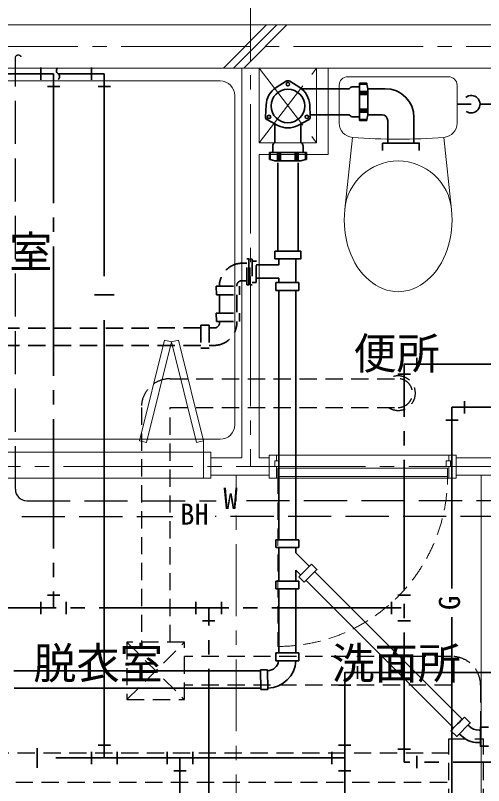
# Model space of a CAD drawing. Units: millimetres at full size, sheet at 1:50; details may follow other scales. Extents: x -9674 to 9699, y -6794 to 6791.
# Drawn here: x 140 to 1768, y 1234 to 3910 of the extents above; entities that cross this region are included whole.
import ezdxf
from ezdxf.enums import TextEntityAlignment as Align

# ---------------------------------------------------------------- set-up
doc = ezdxf.new("R2010")
doc.units = ezdxf.units.MM
doc.header["$LTSCALE"] = 50
for name, pattern in [('CHAIN1', [8, 5, -1, 1, -1]), ('CHAIN2', [12, 9, -1, 1, -1]), ('DASHED1', [1.8, 1.2, -0.6]), ('DASHED3', [4, 3, -1])]:
    doc.linetypes.add(name, pattern=pattern)
for name, color, linetype, lineweight in [('1-0_芯', 134, 'CHAIN2', 9), ('1-1_躯体', 134, 'Continuous', 9), ('1-2_間仕切', 134, 'Continuous', 9), ('1-3_建具', 134, 'Continuous', 9), ('1-5_設備', 134, 'Continuous', 9), ('1-7_その他', 134, 'DASHED1', 9), ('1-8_ハッチ', 134, 'Continuous', 9), ('1-D_記号', 134, 'CHAIN1', 9), ('2-0_芯', 3, 'Continuous', 35), ('2-2', 5, 'DASHED3', 25), ('2-3_建具', 4, 'Continuous', 35), ('2-9_金物', 1, 'CHAIN2', 35), ('2-A_文字', 6, 'Continuous', 35), ('2-C', 2, 'DASHED1', 25)]:
    doc.layers.add(name, color=color, linetype=linetype, lineweight=lineweight)
doc.layers.add('1-A_文字', color=134, linetype='Continuous')
doc.styles.add('ＭＳ ゴシック', font='')
doc.styles.get('ＭＳ ゴシック').set_extended_font_data('MS Gothic')

msp = doc.modelspace()

# ---------------------------------------------------------------- linework, layer by layer
at = {"layer": '1-0_芯'}
for p, q in [((957.5, 4802.35), (957.5, 2342.35)), ((-8492.5, 3802.35), (8517.5, 3802.35)), ((-892.5, 2342.35), (2286.5, 2342.35))]:
    msp.add_line(p, q, dxfattribs=at)
at = {"layer": '1-1_躯体'}
for p, q in [((-2842.5, 3877.35), (1857.5, 3877.35)), ((-2842.5, 3727.35), (1857.5, 3727.35))]:
    msp.add_line(p, q, dxfattribs=at)
at = {"layer": '1-2_間仕切'}
for p, q in [((927.5, 3727.35), (927.5, 2372.35)), ((987.5, 3727.35), (987.5, 3467.35)), ((1187.5, 3727.35), (1187.5, 3467.35)), ((1227.5, 3727.35), (1227.5, 3427.35)), ((987.5, 3467.35), (1187.5, 3467.35)), ((987.5, 3427.35), (1227.5, 3427.35)), ((987.5, 3427.35), (987.5, 2372.35)), ((819.5, 2372.35), (927.5, 2372.35)), ((987.5, 2372.35), (1022.5, 2372.35)), ((1672.5, 2372.35), (2060, 2372.35)), ((819.5, 2312.35), (1022.5, 2312.35)), ((1047.5, 2302.35), (1647.5, 2302.35)), ((1672.5, 2312.35), (2260, 2312.35))]:
    msp.add_line(p, q, dxfattribs=at)
at = {"layer": '1-3_建具'}
for p, q in [((571.37, 2432.35), (658.68, 2781.6)), ((571.37, 2432.35), (658.68, 2781.6)), ((571.37, 2432.35), (658.68, 2781.6)), ((571.37, 2432.35), (658.68, 2781.6)), ((682.93, 2775.54), (595.62, 2426.28)), ((682.93, 2775.54), (658.68, 2781.6)), ((682.93, 2775.54), (707.19, 2781.6)), ((682.93, 2775.54), (770.25, 2426.28)), ((794.5, 2432.35), (707.19, 2781.6)), ((794.5, 2432.35), (707.19, 2781.6)), ((794.5, 2432.35), (707.19, 2781.6)), ((794.5, 2432.35), (707.19, 2781.6)), ((595.62, 2426.28), (571.37, 2432.35)), ((770.25, 2426.28), (794.5, 2432.35)), ((74.5, 2392.35), (794.5, 2392.35)), ((794.5, 2392.35), (819.5, 2392.35)), ((794.5, 2302.35), (794.5, 2392.35)), ((819.5, 2392.35), (819.5, 2302.35)), ((1022.5, 2382.35), (1047.5, 2382.35)), ((1022.5, 2302.35), (1022.5, 2382.35)), ((1647.5, 2382.35), (1047.5, 2382.35)), ((1047.5, 2382.35), (1047.5, 2362.35)), ((1647.5, 2382.35), (1672.5, 2382.35)), ((1647.5, 2382.35), (1647.5, 2362.35)), ((1672.5, 2302.35), (1672.5, 2382.35)), ((1057.5, 2362.35), (1042.5, 2362.35)), ((1057.5, 2342.35), (1057.5, 2362.35)), ((1637.5, 2362.35), (1637.5, 2342.35)), ((1652.5, 2362.35), (1637.5, 2362.35)), ((1652.5, 2342.35), (1652.5, 2362.35)), ((1047.5, 2342.35), (1047.5, 2302.35)), ((1052.5, 2307.35), (1052.5, 2337.35)), ((1052.5, 2337.35), (1642.5, 2337.35)), ((1637.5, 2342.35), (1652.5, 2342.35)), ((1642.5, 2337.35), (1642.5, 2307.35)), ((1647.5, 2342.35), (1647.5, 2302.35)), ((74.5, 2302.35), (794.5, 2302.35)), ((794.5, 2302.35), (819.5, 2302.35)), ((1022.5, 2302.35), (1047.5, 2302.35)), ((1642.5, 2307.35), (1052.5, 2307.35)), ((1647.5, 2302.35), (1672.5, 2302.35))]:
    msp.add_line(p, q, dxfattribs=at)
at = {"layer": '1-3_建具', "linetype": 'DASHED1'}
msp.add_line((1052.5, 2307.35), (1052.5, 1717.35), dxfattribs=at)
at = {"layer": '1-3_建具'}
msp.add_lwpolyline([(1042.5, 2362.35), (1042.5, 2342.35), (1057.5, 2342.35)], dxfattribs=at)
at = {"layer": '1-3_建具', "linetype": 'DASHED1'}
msp.add_arc((1052.5, 2307.35), 590, 270, 0, dxfattribs=at)
at = {"layer": '1-5_設備'}
for p, q in [((1295.84, 3697.35), (1645.84, 3697.35)), ((852.5, 3682.35), (-787.5, 3682.35)), ((1265.84, 3667.35), (1265.84, 3536.1)), ((1675.84, 3667.35), (1675.84, 3536.1)), ((902.5, 2487.35), (902.5, 3632.35)), ((1311.84, 3486.26), (1285.19, 3235.2)), ((1629.83, 3486.26), (1656.49, 3235.2)), ((571.37, 2432.35), (658.68, 2781.6)), ((794.5, 2432.35), (707.19, 2781.6)), ((852.5, 2437.35), (-787.5, 2437.35)), ((794.5, 2392.35), (794.5, 2437.35)), ((1760, 2312.35), (1760, 1022.35))]:
    msp.add_line(p, q, dxfattribs=at)
for centre, radius, start, end in [((1295.84, 3667.35), 30, 90, 180), ((1645.84, 3667.35), 30, 0, 90), ((852.5, 3632.35), 50, 0, 90), ((1315.84, 3536.1), 50, 180, 265.41591), ((1625.84, 3536.1), 50, 274.58408, 0), ((1470.84, 5469.29), 1989.39, 265.41591, 274.58408), ((1470.84, 3218.07), 186.44, 5.269, 174.73099), ((852.5, 2487.35), 50, 270, 0)]:
    msp.add_arc(centre, radius, start, end, dxfattribs=at)
msp.add_ellipse((1470.84, 3200.16), major_axis=(0, -250), ratio=0.75, start_param=4.5717762, end_param=7.9945941, dxfattribs=at)
at = {"layer": '1-7_その他', "linetype": 'CHAIN1'}
for p, q in [((987.5, 3727.35), (1187.5, 3467.35)), ((987.5, 3467.35), (1187.5, 3727.35))]:
    msp.add_line(p, q, dxfattribs=at)
at = {"layer": '1-8_ハッチ'}
for p, q in [((863.57, 3727.35), (1013.57, 3877.35)), ((898.92, 3727.35), (1048.92, 3877.35)), ((934.28, 3727.35), (1084.28, 3877.35))]:
    msp.add_line(p, q, dxfattribs=at)
at = {"layer": '1-D_記号'}
msp.add_line((907.5, 1022.35), (907.5, 2312.35), dxfattribs=at)
at = {"layer": '2-0_芯'}
for p, q in [((1081.08, 3681.57), (1046.56, 3659.47)), ((1094.02, 3681.57), (1128.54, 3659.47)), ((1336.5, 3610.08), (1336.5, 3674.58)), ((1361.5, 3674.58), (1336.5, 3674.58)), ((1361.5, 3671.58), (1336.5, 3671.58)), ((1361.5, 3671.58), (1361.5, 3674.58)), ((1365.5, 3655.58), (1361.5, 3671.58)), ((1134.06, 3655.58), (1299.91, 3655.58)), ((1336.5, 3662.58), (1314.16, 3662.58)), ((1365.5, 3645.83), (1336.5, 3645.83)), ((1365.5, 3640.83), (1336.5, 3640.83)), ((1365.5, 3655.58), (1365.5, 3610.08)), ((1425.75, 3655.58), (1365.5, 3655.58)), ((1365.5, 3635.83), (1336.5, 3635.83)), ((1009.75, 3558.02), (1011.63, 3598.96)), ((1163.47, 3598.96), (1165.36, 3558.02)), ((1336.5, 3610.08), (1336.5, 3545.58)), ((1365.5, 3564.58), (1365.5, 3610.08)), ((1165.06, 3564.58), (1299.91, 3564.58)), ((1365.5, 3584.33), (1336.5, 3584.33)), ((1365.5, 3579.33), (1336.5, 3579.33)), ((1365.5, 3574.33), (1336.5, 3574.33)), ((1365.5, 3564.58), (1361.5, 3548.58)), ((1414.75, 3564.58), (1365.5, 3564.58)), ((1016.22, 3546.81), (1052.62, 3527.97)), ((1042.05, 3533.44), (1042.05, 3470.74)), ((1158.89, 3546.81), (1122.48, 3527.97)), ((1133.05, 3533.44), (1133.05, 3468.36)), ((1336.5, 3557.58), (1314.16, 3557.58)), ((1361.5, 3548.58), (1336.5, 3548.58)), ((1361.5, 3545.58), (1336.5, 3545.58)), ((1361.5, 3548.58), (1361.5, 3545.58)), ((1434.75, 3544.58), (1434.75, 3466.85)), ((1525.75, 3555.58), (1525.75, 3466.85)), ((1035.05, 3434.15), (1035.05, 3456.49)), ((1140.05, 3434.15), (1140.05, 3456.49)), ((1416.4, 3466.85), (1416.4, 3441.2)), ((1087.55, 3434.15), (1023.05, 3434.15)), ((1023.05, 3409.15), (1023.05, 3434.15)), ((1026.05, 3409.15), (1026.05, 3434.15)), ((1051.8, 3405.15), (1051.8, 3434.15)), ((1056.8, 3405.15), (1056.8, 3434.15)), ((1061.8, 3405.15), (1061.8, 3434.15)), ((1087.55, 3434.15), (1152.05, 3434.15)), ((1113.3, 3405.15), (1113.3, 3434.15)), ((1118.3, 3405.15), (1118.3, 3434.15)), ((1123.3, 3405.15), (1123.3, 3434.15)), ((1149.05, 3409.15), (1149.05, 3434.15)), ((1152.05, 3409.15), (1152.05, 3434.15)), ((1026.05, 3409.15), (1023.05, 3409.15)), ((1042.05, 3405.15), (1026.05, 3409.15)), ((1042.05, 3405.15), (1087.55, 3405.15)), ((1133.05, 3405.15), (1087.55, 3405.15)), ((1133.05, 3405.15), (1149.05, 3409.15)), ((1149.05, 3409.15), (1152.05, 3409.15)), ((1052.05, 3091.37), (1052.05, 3397.56)), ((1123.05, 3091.37), (1123.05, 3397.56)), ((1042.05, 3064.37), (1042.05, 3091.37)), ((1042.05, 3091.37), (1133.05, 3091.37)), ((1115.62, 2981.58), (1115.62, 3064.37)), ((977.72, 2997.43), (1055.62, 2997.43)), ((1045.62, 2954.58), (1045.62, 2981.58)), ((1045.62, 2981.58), (1125.62, 2981.58)), ((1055.62, 2981.58), (1055.62, 2997.43)), ((1125.62, 2954.58), (1125.62, 2981.58)), ((1045.62, 2954.58), (1125.62, 2954.58)), ((1055.62, 2087.62), (1055.62, 2954.58)), ((1115.62, 2087.62), (1115.62, 2954.58)), ((1045.62, 2060.62), (1045.62, 2087.62)), ((1045.62, 2087.62), (1125.62, 2087.62)), ((1125.62, 2060.62), (1125.62, 2087.62)), ((1045.62, 2060.62), (1125.62, 2060.62)), ((1055.62, 1944.34), (1055.62, 2060.62)), ((1115.62, 2042.35), (1115.62, 2060.62)), ((1161.9, 1996.07), (1115.62, 2042.35)), ((1115.62, 1944.34), (1115.62, 1981.9)), ((1131.67, 1965.84), (1115.62, 1981.9)), ((1125.09, 1959.26), (1169.46, 2003.63)), ((1144.19, 1940.17), (1125.09, 1959.26)), ((1693.67, 1464.3), (1180.99, 1976.98)), ((1045.62, 1917.34), (1045.62, 1944.34)), ((1045.62, 1944.34), (1125.62, 1944.34)), ((1125.62, 1917.34), (1125.62, 1944.34)), ((1663.42, 1434.11), (1150.77, 1946.75)), ((1045.62, 1917.34), (1125.62, 1917.34)), ((1055.62, 1694.52), (1055.62, 1917.34)), ((1115.62, 1694.52), (1115.62, 1917.34)), ((1045.62, 1667.52), (1045.62, 1694.52)), ((1045.62, 1694.52), (1125.62, 1694.52)), ((1125.62, 1667.52), (1125.62, 1694.52)), ((1045.62, 1667.52), (1125.62, 1667.52)), ((1016.85, 1636.42), (992.36, 1635.92)), ((992.36, 1635.92), (993.75, 1567.61)), ((1016.85, 1636.5), (1018.24, 1568.11)), ((992.43, 1632.6), (134.57, 1632.6)), ((993.66, 1572.1), (135.5, 1572.1)), ((1018.24, 1568.11), (993.75, 1567.61)), ((1717.14, 1440.83), (1713.82, 1444.15)), ((1752.49, 1426.19), (1757.02, 1426.19)), ((1690.65, 1406.88), (1683.6, 1413.93)), ((1747.22, 1383.45), (1757.02, 1383.45))]:
    msp.add_line(p, q, dxfattribs=at)
at = {"layer": '2-0_芯', "linetype": 'DASHED1'}
for p, q in [((944.62, 2973.74), (944.68, 3063.74)), ((954.88, 2973.74), (954.94, 3063.74)), ((962.94, 3063.73), (954.94, 3063.74)), ((934.07, 3048.96), (944.67, 3048.96)), ((951.91, 3018.74), (951.88, 2973.74)), ((909.97, 2973.95), (909.98, 2969.46)), ((924.23, 2988.42), (944.63, 2988.43)), ((951.88, 2973.74), (944.62, 2973.74)), ((977.71, 2981.72), (962.88, 2981.73)), ((838.65, 2969.46), (838.67, 2939.46)), ((838.67, 2939.46), (919.42, 2939.46)), ((849.45, 2875.96), (849.4, 2939.46)), ((909.99, 2939.46), (910.02, 2875.96)), ((838.65, 2875.96), (838.67, 2845.96)), ((838.67, 2845.96), (919.42, 2845.96)), ((849.48, 2838.65), (849.47, 2845.96)), ((910.04, 2845.96), (910.04, 2843.4)), ((784.25, 2824.08), (-22.16, 2823.46)), ((814.25, 2834.11), (784.25, 2834.08)), ((784.25, 2834.08), (784.25, 2753.33)), ((835.52, 2824.12), (814.25, 2824.11)), ((784.25, 2763.33), (-22.12, 2762.94)), ((830.08, 2763.36), (814.25, 2763.35))]:
    msp.add_line(p, q, dxfattribs=at)
at = {"layer": '2-0_芯'}
for points in [[(1416.4, 3466.85), (1544.11, 3466.85), (1544.11, 3441.2)], [(1042.05, 3064.37), (1133.05, 3064.37), (1133.05, 3091.37)], [(977.75, 3043.25), (1055.62, 3043.25), (1055.62, 3064.37)], [(1144.19, 1940.17), (1188.56, 1984.54), (1169.46, 2003.63)], [(1701.54, 1471.46), (1721.33, 1451.67), (1674.41, 1404.75), (1654.62, 1424.55)], [(1785.01, 1370.49), (1757.01, 1370.49), (1757.02, 1436.84), (1785.01, 1436.84)]]:
    msp.add_lwpolyline(points, dxfattribs=at)
at = {"layer": '2-0_芯', "linetype": 'DASHED1'}
for points in [[(951.91, 3018.74), (951.94, 3063.74), (944.68, 3063.74)], [(962.94, 3063.73), (962.88, 2973.73), (954.88, 2973.74)], [(977.71, 2981.72), (977.76, 3055.72), (962.93, 3055.73)], [(838.65, 2969.46), (919.41, 2969.46), (919.42, 2939.46)], [(838.65, 2875.96), (919.41, 2875.96), (919.42, 2845.96)], [(814.25, 2834.11), (814.25, 2753.35), (784.25, 2753.33)]]:
    msp.add_lwpolyline(points, dxfattribs=at)
at = {"layer": '2-0_芯'}
for centre, radius in [((1087.55, 3671.47), 6), ((1087.55, 3595.47), 58.5), ((1021.73, 3557.47), 6), ((1153.37, 3557.47), 6)]:
    msp.add_circle(centre, radius, dxfattribs=at)
for centre, radius, start, end in [((1087.55, 3671.47), 12, 57.363, 122.637), ((1087.55, 3595.47), 76, 122.637, 177.363), ((1087.55, 3595.47), 76, 2.637, 57.363), ((1299.91, 3658.58), 3, 270, 322.33), ((1314.16, 3647.58), 15, 90, 142.33), ((1425.75, 3555.58), 100, 0, 90), ((1299.91, 3561.58), 3, 37.67, 90), ((1314.16, 3572.58), 15, 217.67, 270), ((1414.75, 3544.58), 20, 0, 90), ((1021.73, 3557.47), 12, 177.363, 242.637), ((1153.37, 3557.47), 12, 297.363, 2.637), ((1087.55, 3595.47), 76, 242.637, 297.363), ((1050.05, 3456.49), 15, 127.67, 180), ((1039.05, 3470.74), 3, 307.67, 0), ((1136.05, 3470.74), 3, 180, 232.33), ((1125.05, 3456.49), 15, 360, 52.33), ((1015.62, 1672.6), 40, 271.88184, 352.70138), ((1015.62, 1672.6), 100, 271.45282, 357.08719), ((1752.49, 1476.19), 50, 225, 270.00093), ((1747.22, 1463.45), 80, 225.00093, 270)]:
    msp.add_arc(centre, radius, start, end, dxfattribs=at)
at = {"layer": '2-0_芯', "linetype": 'DASHED1'}
for centre, radius, start, end in [((929.37, 2969.09), 80, 92.25797, 180.0444), ((929.37, 2969.09), 80, 86.63672, 92.25797), ((929.37, 2969.09), 20, 104.89851, 165.93747), ((830.04, 2843.36), 80, 270.02797, 0.02797), ((830.04, 2843.36), 20, 285.89543, 346.38424)]:
    msp.add_arc(centre, radius, start, end, dxfattribs=at)
at = {"layer": '2-0_芯'}
msp.add_ellipse((1678.08, 1448), major_axis=(23.46, 23.46), ratio=0.020361, start_param=0, end_param=3.1415927, dxfattribs=at)
at = {"layer": '2-2'}
for p, q in [((139.97, 2263.44), (139.97, 3766.41)), ((179.97, 2223.44), (838.3, 2223.44)), ((2093.05, 2223.44), (938.3, 2223.44)), ((-37.98, 2168.48), (687.83, 2168.48)), ((2038.1, 2168.48), (834.65, 2168.48))]:
    msp.add_line(p, q, dxfattribs=at)
msp.add_arc((149.97, 3760.34), 11.7, 31.23674, 148.76326, dxfattribs=at)
at = {"layer": '2-2', "linetype": 'Continuous'}
msp.add_arc((179.97, 2263.44), 40, 180, 270, dxfattribs=at)
at = {"layer": '2-3_建具'}
for p, q in [((1702.1, 2526.8), (1702.1, 2570)), ((1657.8, 1918.78), (1657.8, 2548.4)), ((1657.8, 2548.4), (2841.08, 2548.4)), ((1679.4, 2504.1), (1636.2, 2504.1))]:
    msp.add_line(p, q, dxfattribs=at)
msp.add_lwpolyline([(612.1, -566.73), (612.1, 1057.86), (1657.8, 1057.86), (1657.8, 1818.78)], dxfattribs=at)
at = {"layer": '2-9_金物'}
for p, q in [((228.34, 3729.26), (228.34, 3686.06)), ((-14.91, 3707.66), (272.63, 3707.66)), ((272.63, 3707.66), (272.63, 1850.94)), ((251.03, 3663.37), (294.23, 3663.37)), ((1805.45, 3601.73), (1755.54, 3601.73)), ((1536.09, 2720), (1536.09, 2676.8)), ((1491.79, 2698.4), (2691.08, 2698.4)), ((1491.79, 1315.62), (1491.79, 2698.4)), ((1470.19, 2663.87), (1513.39, 2663.87)), ((294.23, 1895.24), (251.03, 1895.24)), ((1470.19, 1895.24), (1513.39, 1895.24)), ((-768.33, 1850.94), (1491.79, 1850.94)), ((228.34, 1829.34), (228.34, 1872.54)), ((316.93, 1829.34), (316.93, 1872.54)), ((767.81, 1872.54), (767.81, 1829.34)), ((812.1, -1810.47), (812.1, 1850.94)), ((856.4, 1872.54), (856.4, 1829.34)), ((1447.5, 1872.54), (1447.5, 1829.34)), ((790.5, 1806.65), (833.7, 1806.65)), ((1470.19, 1806.65), (1513.39, 1806.65)), ((1513.39, 1359.91), (1470.19, 1359.91)), ((2112, 1315.62), (1491.79, 1315.62)), ((1536.09, 1337.22), (1536.09, 1294.02))]:
    msp.add_line(p, q, dxfattribs=at)
at = {"layer": '2-9_金物', "linetype": 'Continuous'}
msp.add_line((1725.2, 3601.73), (1675.84, 3601.73), dxfattribs=at)
msp.add_arc((1725.2, 3601.73), 30.34, 235.151, 129.51, dxfattribs=at)
at = {"layer": '2-A_文字'}
for p, q in [((404.69, 3729.26), (404.69, 3686.06)), ((288.2, 3707.66), (448.98, 3707.66)), ((448.98, 3707.66), (448.98, 3003.61)), ((427.38, 3663.37), (470.58, 3663.37)), ((483.4, 2939.11), (414.57, 2939.11)), ((448.98, 2851.2), (448.98, 1329.87)), ((1329.38, 1605.09), (1329.38, 1648.29)), ((1263.48, 1582.4), (1306.68, 1582.4)), ((470.58, 1374.17), (427.38, 1374.17)), ((1306.68, 1374.17), (1263.48, 1374.17)), ((216.03, 1295.46), (216.03, 1364.29)), ((404.69, 1308.27), (404.69, 1351.47)), ((493.28, 1308.27), (493.28, 1351.47)), ((667.81, 1351.47), (667.81, 1308.27)), ((756.4, 1351.47), (756.4, 1308.27)), ((1240.79, 1351.47), (1240.79, 1308.27)), ((1285.08, 1329.87), (280.53, 1329.87)), ((712.1, -431.23), (712.1, 1329.87)), ((690.5, 1285.58), (733.7, 1285.58)), ((1306.68, 1285.58), (1263.48, 1285.58))]:
    msp.add_line(p, q, dxfattribs=at)
msp.add_lwpolyline([(2276.93, 1626.69), (1285.08, 1626.69), (1285.08, 827.6)], dxfattribs=at)
for centre, start, end in [((294.27, 3717.66), 121.23674, 238.76326), ((282.14, 3697.66), 301.23674, 58.76326)]:
    msp.add_arc(centre, 11.7, start, end, dxfattribs=at)
at = {"layer": '2-C'}
for p, q in [((677.99, 2647.55), (1470.84, 2647.55)), ((577.99, 2547.55), (577.99, 1732.35)), ((677.99, 2547.55), (1470.84, 2547.55)), ((677.99, 1732.35), (677.99, 2547.55)), ((527.99, 1532.35), (727.99, 1732.35)), ((527.99, 1732.35), (727.99, 1532.35)), ((1657.5, 1682.35), (727.99, 1682.35)), ((1657.5, 1582.35), (727.99, 1582.35)), ((1657.5, 1582.35), (1657.5, 1395.99)), ((1757.5, 1582.35), (1757.5, 1395.99)), ((1647.5, 1395.99), (1767.5, 1395.99)), ((1647.5, -2527.65), (1647.5, 1395.99)), ((1767.5, -2527.65), (1767.5, 1395.99)), ((1647.5, 1345.99), (-219.08, 1345.99)), ((-219.08, 1245.99), (1647.5, 1245.99))]:
    msp.add_line(p, q, dxfattribs=at)
msp.add_lwpolyline([(527.99, 1532.35), (727.99, 1532.35), (727.99, 1732.35), (527.99, 1732.35)], close=True, dxfattribs=at)
for centre, radius, start, end in [((1470.84, 2597.55), 60, 236.44269, 123.55731), ((677.99, 2547.55), 100, 90, 180), ((1470.84, 2597.55), 50, 270, 90), ((1657.5, 1582.35), 100, 0, 90)]:
    msp.add_arc(centre, radius, start, end, dxfattribs=at)

# ---------------------------------------------------------------- texts
at = {"layer": '1-A_文字', "style": 'ＭＳ ゴシック'}
for s, p in [('浴室', (-31.49, 3000.62)), ('便所', (1315.28, 2647.69)), ('脱衣室', (202.25, 1570.93)), ('洗面所', (1239.08, 1570.93))]:
    msp.add_text(s, height=110, dxfattribs=at).set_placement(p, align=Align.BOTTOM_LEFT)
at = {"layer": '2-2', "color": 7, "style": 'ＭＳ ゴシック'}
for s, p in [('W', (863.3, 2173.44)), ('BH', (712.83, 2118.48))]:
    msp.add_text(s, height=73.31, dxfattribs=at).set_placement(p, align=Align.BOTTOM_LEFT)
at = {"layer": '2-3_建具', "color": 7, "style": 'ＭＳ ゴシック'}
msp.add_text('G', height=73.31, rotation=90, dxfattribs=at).set_placement((1707.8, 1843.78), align=Align.BOTTOM_LEFT)

doc.saveas('drawing.dxf')
